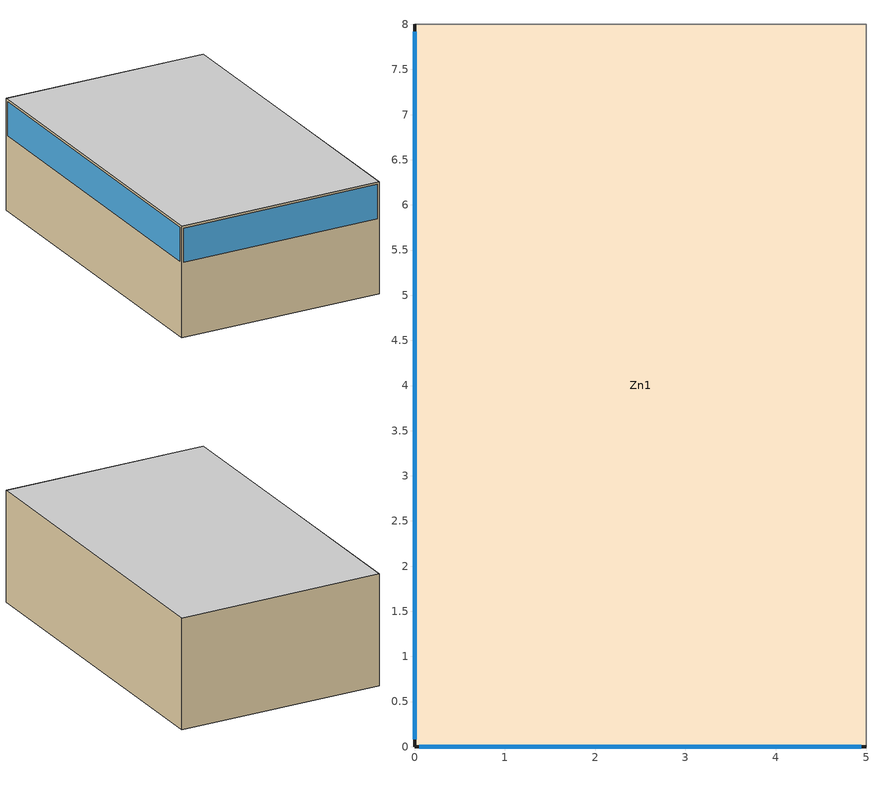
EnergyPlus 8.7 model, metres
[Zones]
Zn1
 floor adiabatic (Slab): 5,8 5,0 0,0 0,8 z13.5
 wall outside (Wall): 0,8 0,0 5,0 z13.5:16.2
 wall adiabatic (Wall): 5,0 5,8 0,8 z13.5:16.2
 window (Window): 0.05,0 4.95,0 / 0,7.92 0,0.08 z15.32:16.15
 ceiling adiabatic (Slab): 0,8 0,0 5,0 5,8 z16.2
[Building]
Cross Ventilation: North Axis {deg}=225; Terrain=City; Loads Convergence Tolerance Value=0.04; Temperature Convergence Tolerance Value {deltaC}=0.4; Solar Distribution=FullInteriorAndExterior; Maximum Number of Warmup Days=25
[Site:Location]
Sao_Paulo_SP_BRA Design_Conditions: Latitude {deg}=-23.85; Longitude {deg}=-46.64; Time Zone {hr}=-3; Elevation {m}=792
[SizingPeriod:DesignDay] Day of Month=21; Dry-Bulb Temperature Range Modifier Type=DefaultMultipliers; Barometric Pressure {Pa}=92040; Rain Indicator=No; Snow Indicator=No; Daylight Saving Time Indicator=No; Solar Model Indicator=ASHRAEClearSky
Name | Month | Day Type | Maximum Dry-Bulb Temperature {C} | Daily Dry-Bulb Temperature Range {deltaC} | Humidity Condition Type | Wetbulb or DewPoint at Maximum Dry-Bulb {C} | Wind Speed {m/s} | Wind Direction {deg} | Sky Clearness
Sao Paulo Aeroporto Ann Htg 99.6% Condns DB | 7 | WinterDesignDay | 8.8 | 0 | DewPoint | 3.9 | 2.3 | 160 | 0
Sao Paulo Aeroporto Ann Clg 1% Condns DB=>MWB | 2 | SummerDesignDay | 31 | 8.3 | Wetbulb | 20.4 | 3.4 | 330 | 1
Sao Paulo Aeroporto Ann Clg 1% Condns WB=>MDB | 2 | SummerDesignDay | 27.1 | 8.3 | Wetbulb | 22.6 | 3.4 | 330 | 1
[Material] Roughness=MediumRough; Specific Heat {J/kg-K}=1000; Thermal Absorptance=0.9; Solar Absorptance=0.5; Visible Absorptance=0.5
Name | Thickness {m} | Conductivity {W/m-K} | Density {kg/m3}
eW_HC | 0.05 | 5 | 100
concrete slab 10cm | 0.1 | 1.75 | 2300
[Material:NoMass]
eW_U: Roughness=MediumRough; Thermal Resistance {m2-K/W}=0.19395; Thermal Absorptance=0.9; Solar Absorptance=0.5; Visible Absorptance=0.5
[WindowMaterial:SimpleGlazingSystem]
glazing: U-Factor {W/m2-K}=5.67; Solar Heat Gain Coefficient=0.87; Visible Transmittance=0.9
[WindowMaterial:Blind]
Blind: Slat Orientation=Horizontal; Slat Width {m}=0.025; Slat Separation {m}=0.01875; Slat Thickness {m}=0.001; Slat Angle {deg}=45; Slat Conductivity {W/m-K}=221; Slat Beam Solar Transmittance=0; Front Side Slat Beam Solar Reflectance=0; Back Side Slat Beam Solar Reflectance=0; Slat Diffuse Solar Transmittance=0; Front Side Slat Diffuse Solar Reflectance=0; Back Side Slat Diffuse Solar Reflectance=0; Slat Beam Visible Transmittance=0; Front Side Slat Beam Visible Reflectance=0.7; Back Side Slat Beam Visible Reflectance=0.7; Slat Diffuse Visible Transmittance=0; Front Side Slat Diffuse Visible Reflectance=0.7; Back Side Slat Diffuse Visible Reflectance=0.7; Slat Infrared Hemispherical Transmittance=0; Front Side Slat Infrared Hemispherical Emissivity=0.9; Back Side Slat Infrared Hemispherical Emissivity=0.9; Blind to Glass Distance {m}=0.05; Blind Top Opening Multiplier=0; Blind Bottom Opening Multiplier=0; Blind Left Side Opening Multiplier=0.5; Blind Right Side Opening Multiplier=0.5; Minimum Slat Angle {deg}=2.91; Maximum Slat Angle {deg}=177.09
[Construction]
Wall: eW_HC, eW_U, eW_HC
Slab: concrete slab 10cm
Window: glazing
[WindowProperty:ShadingControl]
Shading_blind: Shading Type=InteriorBlind; Shading Control Type=OnIfScheduleAllows; Schedule=Sch_MM; Shading Control Is Scheduled=Yes; Glare Control Is Active=No; Shading Device Material=Blind; Type of Slat Angle Control for Blinds=BlockBeamSolar
[Zone]
Zn1: Multiplier=1
[Shading:Overhang:Projection] Tilt Angle from Window/Door {deg}=90; Depth as Fraction of Window/Door Height=0.001
Name | Window or Door
Zn1_par1_brise | Zn1_par1_jan
Zn1_par4_brise | Zn1_par4_jan
[Shading:Fin:Projection] Left Extension from Window/Door {m}=0; Left Distance Above Top of Window {m}=0; Left Distance Below Bottom of Window {m}=0; Left Tilt Angle from Window/Door {deg}=90; Left Depth as Fraction of Window/Door Width=0.001; Right Extension from Window/Door {m}=0; Right Distance Above Top of Window {m}=0; Right Distance Below Bottom of Window {m}=0; Right Tilt Angle from Window/Door {deg}=90; Right Depth as Fraction of Window/Door Width=0.001
Name | Window or Door
fin_par1 | Zn1_par1_jan
fin_par4 | Zn1_par4_jan
[People]
Occupancy: Zone or ZoneList=Zn1; Number of People Schedule=Sch_Ocup; Number of People Calculation Method=People/Area; People per Zone Floor Area {person/m2}=0.14; Fraction Radiant=0.3; Sensible Heat Fraction=autocalculate; Activity Level Schedule=sch_acticity; Carbon Dioxide Generation Rate {m3/s-W}=3.82e-08; Enable ASHRAE 55 Comfort Warnings=Yes; Mean Radiant Temperature Calculation Type=ZoneAveraged; Work Efficiency Schedule=sch_0; Clothing Insulation Calculation Method=ClothingInsulationSchedule; Clothing Insulation Schedule=sch_clo; Air Velocity Schedule=sch_airvelocity; Thermal Comfort Model 1 Type=AdaptiveASH55
[Lights]
Lights: Zone or ZoneList=Zn1; Schedule=Sch_light_equip; Design Level Calculation Method=Watts/Area; Watts per Zone Floor Area {W/m2}=9.7; Return Air Fraction=0.31; Fraction Radiant=0.22; Fraction Visible=0.2; Fraction Replaceable=1; Return Air Fraction Calculated from Plenum Temperature=No
[ElectricEquipment]
Equipment: Zone or ZoneList=Zn1; Schedule=Sch_light_equip; Design Level Calculation Method=Watts/Area; Watts per Zone Floor Area {W/m2}=10.7; Fraction Latent=0; Fraction Radiant=0.5; Fraction Lost=0
[HVACTemplate:Thermostat]
Thermostat: Constant Heating Setpoint {C}=20; Constant Cooling Setpoint {C}=25
[HVACTemplate:Zone:Unitary]
Zn1: Template Unitary System=ZN1_HVAC; Template Thermostat=Thermostat; Supply Air Maximum Flow Rate {m3/s}=autosize; Outdoor Air Method=Flow/Zone; Outdoor Air Flow Rate per Zone {m3/s}=0.026; Baseboard Heating Type=None; Baseboard Heating Capacity {W}=autosize; Zone Cooling Design Supply Air Temperature Input Method=SystemSupplyAirTemperature; Zone Cooling Design Supply Air Temperature {C}=14; Zone Cooling Design Supply Air Temperature Difference {deltaC}=11; Zone Heating Design Supply Air Temperature Input Method=SystemSupplyAirTemperature; Zone Heating Design Supply Air Temperature {C}=31; Zone Heating Design Supply Air Temperature Difference {deltaC}=11
[HVACTemplate:System:Unitary]
ZN1_HVAC: System Availability Schedule=Sch_MM; Control Zone or Thermostat Location=Zn1; Supply Fan Maximum Flow Rate {m3/s}=autosize; Supply Fan Total Efficiency=0.3; Supply Fan Delta Pressure {Pa}=100; Supply Fan Motor Efficiency=0.8; Supply Fan Motor in Air Stream Fraction=1; Cooling Coil Type=SingleSpeedDX; Cooling Design Supply Air Temperature {C}=14; Cooling Coil Gross Rated Total Capacity {W}=autosize; Cooling Coil Gross Rated Sensible Heat Ratio=autosize; Cooling Coil Gross Rated COP {W/W}=3.24; Heating Coil Type=Electric; Heating Design Supply Air Temperature {C}=50; Heating Coil Capacity {W}=autosize; Gas Heating Coil Efficiency=0.8; Maximum Outdoor Air Flow Rate {m3/s}=autosize; Minimum Outdoor Air Flow Rate {m3/s}=autosize; Economizer Type=NoEconomizer; Economizer Lockout=NoLockout; Supply Fan Placement=BlowThrough; Night Cycle Control=StayOff; Heat Recovery Type=None; Sensible Heat Recovery Effectiveness=0.7; Latent Heat Recovery Effectiveness=0.65; Dehumidification Control Type=None; Dehumidification Setpoint {percent}=60; Humidifier Type=None; Humidifier Rated Capacity {m3/s}=0.000001; Humidifier Rated Electric Power {W}=autosize; Humidifier Setpoint {percent}=30; Return Fan=No; Return Fan Total Efficiency=0.7; Return Fan Delta Pressure {Pa}=500; Return Fan Motor Efficiency=0.9; Return Fan Motor in Air Stream Fraction=1
[EnergyManagementSystem:Sensor]
Name | OutputVariable or OutputMeter Index Key | OutputVariable or OutputMeter
OnOffSensor2 | Occupancy | People Occupant Count
OnOffSensor3 | Occupancy | Zone Thermal Comfort ASHRAE 55 Adaptive Model 80% Acceptability Status
OnOffSensor4 | Zn1 | Site Outdoor Air Drybulb Temperature
OnOffSensor5 | Zn1 | Zone Operative Temperature
[EnergyManagementSystem:Actuator]
Name | Actuated Component Unique | Actuated Component Type | Actuated Component Control Type
OnOffActuator | Zn1_par1_jan | AirFlow Network Window/Door Opening | Venting Opening Factor
OnOffActuator2 | ZN1_HVAC | AirLoopHVAC | Availability Status
OnOffActuator3 | Zn1_par4_jan | AirFlow Network Window/Door Opening | Venting Opening Factor
[EnergyManagementSystem:ProgramCallingManager]
Calculate vent openings: InsideHVACSystemIterationLoop; DefineOpening
[EnergyManagementSystem:Program]
DefineOpening: IF ( OnOffSensor3 <0.5); IF OnOffSensor2 > 0; SET OnOffActuator2 = 2; SET OnOffActuator=0; SET OnOffActuator3=0; ELSE; SET OnOffActuator2=1; SET OnOffActuator=0; SET OnOffActuator3=0; ENDIF; ELSEIF ( OnOffSensor5 > OnOffSensor4 AND OnOffSensor2 > 0 AND OnOffSensor3 >= 0.5); SET OnOffActuator2=1; SET OnOffActuator=0.27; SET OnOffActuator3=0.27; ELSE; SET OnOffActuator2=1; SET OnOffActuator=0; SET OnOffActuator3=0; ENDIF
[Schedule:Day:Hourly]
sch_util_OCUP: 0, 0, 0, 0, 0, 0, 0, 1, 1, 1, 1, 0.5, 1, 1, 1, 1, 1, 1, 0, 0, 0, 0, 0, 0
sch_sab_OCUP: 0, 0, 0, 0, 0, 0, 0, 0.3, 0.3, 0.3, 0.3, 0.3, 0.3, 0, 0, 0, 0, 0, 0, 0, 0, 0, 0, 0
sch_dom: 0, 0, 0, 0, 0, 0, 0, 0, 0, 0, 0, 0, 0, 0, 0, 0, 0, 0, 0, 0, 0, 0, 0, 0
sch_util_ILUMEQUIP: 0, 0, 0, 0, 0, 0, 0, 1, 1, 1, 1, 0.8, 1, 1, 1, 1, 1, 1, 0, 0, 0, 0, 0, 0
sch_sab_ILUMEQUIP: 0, 0, 0, 0, 0, 0, 0.3, 0.3, 0.3, 0.3, 0.3, 0.3, 0, 0, 0, 0, 0, 0, 0, 0, 0, 0, 0
sch_util_MM: 0, 0, 0, 0, 0, 0, 0, 1, 1, 1, 1, 1, 1, 1, 1, 1, 1, 1, 0, 0, 0, 0, 0, 0
sch_sab_MM: 0, 0, 0, 0, 0, 0, 0, 1, 1, 1, 1, 1, 1, 0, 0, 0, 0, 0, 0, 0, 0, 0, 0, 0
[Schedule:Week:Compact]
Sch_Sem_Ocup: Weekdays, sch_util_OCUP, Saturday, sch_sab_OCUP, Sunday, sch_dom, AllOtherDays, sch_util_OCUP
Sch_Sem_ILUMEQUIP: Weekdays, sch_util_ILUMEQUIP, Saturday, sch_sab_ILUMEQUIP, Sunday, sch_dom, AllOtherDays, sch_util_ILUMEQUIP
Sch_Sem_MM: Weekdays, sch_util_MM, Saturday, sch_sab_MM, Sunday, sch_dom, AllOtherDays, sch_util_MM
[Schedule:Year]
Sch_Ocup: Sch_Sem_Ocup, 1, 1, 12, 31
Sch_light_equip: Sch_Sem_ILUMEQUIP, 1, 1, 12, 31
Sch_MM: Sch_Sem_MM, 1, 1, 12, 31
[Schedule:Compact]
sch_acticity: Through: 12/31, for: alldays, Until: 24:00, 117
sch_0: Through: 12/31, for: alldays, Until: 24:00, 0
sch_clo: Through: 12/31, for: alldays, Until: 24:00, .5
sch_airvelocity: Through: 12/31, for: alldays, Until: 24:00, .2
[AirflowNetwork:SimulationControl]
NV: AirflowNetwork Control=MultizoneWithoutDistribution; Wind Pressure Coefficient Type=SurfaceAverageCalculation; Height Selection for Local Wind Pressure Calculation=OpeningHeight; Building Type=HighRise; Maximum Number of Iterations=500; Initialization Type=ZeroNodePressures; Relative Airflow Convergence Tolerance=0.0001; Absolute Airflow Convergence Tolerance {kg/s}=0.000001; Convergence Acceleration Limit=-.5; Azimuth Angle of Long Axis of Building {deg}=0; Ratio of Building Width Along Short Axis to Width Along Long Axis=0.5; Height Dependence of External Node Temperature=No
[AirflowNetwork:MultiZone:Zone]
Zn1: Ventilation Control Mode=ASHRAE55Adaptive; Indoor and Outdoor Enthalpy Difference Upper Limit for Minimum Venting Open Factor {deltaJ/kg}=300000; Venting Availability Schedule=Sch_MM; Single Sided Wind Pressure Coefficient Algorithm=Standard; Facade Width {m}=10
[AirflowNetwork:MultiZone:Surface] Window/Door Opening Factor or Crack Factor=0.27; Ventilation Control Mode=ASHRAE55Adaptive; Minimum Venting Open Factor=1; Indoor and Outdoor Temperature Difference Lower Limit For Maximum Venting Open Factor {deltaC}=0; Indoor and Outdoor Temperature Difference Upper Limit for Minimum Venting Open Factor {deltaC}=0.000001; Indoor and Outdoor Enthalpy Difference Upper Limit for Minimum Venting Open Factor {deltaJ/kg}=300000; Venting Availability Schedule=Sch_MM
Name | Leakage Component
Zn1_par1_jan | window_width
Zn1_par4_jan | window_depth
[AirflowNetwork:MultiZone:Component:DetailedOpening] Air Mass Flow Coefficient When Opening is Closed {kg/s-m}=0.001; Air Mass Flow Exponent When Opening is Closed=0.65; Type of Rectangular Large Vertical Opening (LVO)=NonPivoted; Number of Sets of Opening Factor Data=2; Opening Factor 1=0; Discharge Coefficient for Opening Factor 1=0.001; Width Factor for Opening Factor 1=0; Height Factor for Opening Factor 1=0; Start Height Factor for Opening Factor 1=0; Opening Factor 2=1; Discharge Coefficient for Opening Factor 2=0.6; Width Factor for Opening Factor 2=1; Height Factor for Opening Factor 2=1; Start Height Factor for Opening Factor 2=0
Name | Extra Crack Length or Height of Pivoting Axis {m}
window_depth | 14
window_width | 8
